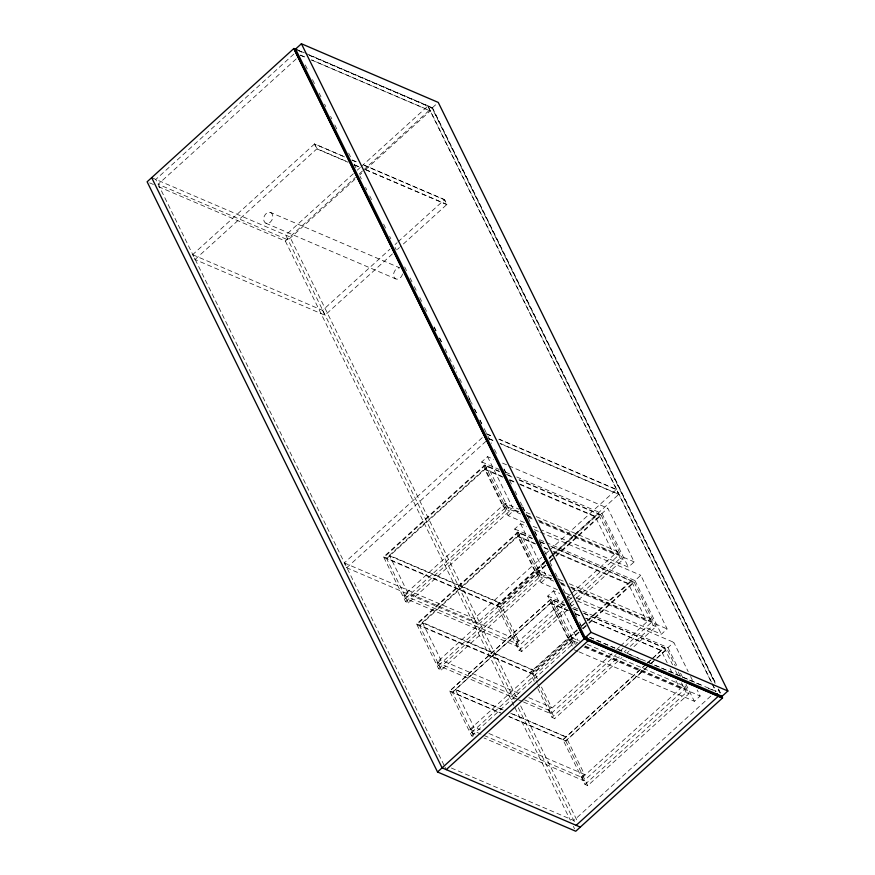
<?xml version="1.0" encoding="UTF-8"?>
<svg xmlns="http://www.w3.org/2000/svg" width="875" height="875" viewBox="0 0 875 875"><rect width="100%" height="100%" fill="white"/><g stroke="black" fill="none" stroke-linecap="round" stroke-linejoin="round"><path stroke-width="0.66" stroke-dasharray="4.38 3.28" d="M293.869 54.064L155.816 179.43L444.423 765.964M296.242 58.888L158.189 184.253L288.127 239.958L355.633 178.653M392.394 253.947L324.931 315.219L195.005 259.514L192.631 254.68L314.617 143.905L344.597 156.756M195.005 259.514L316.991 148.739L346.97 161.591M353.259 173.819L285.742 235.134L514.106 699.212M357.295 170.155L360.314 167.409M361.32 166.502L427.984 105.962L711.769 682.697M158.43 186.637L285.337 241.041L355.392 177.428M359.417 173.764L362.447 171.019M363.453 170.111L432.13 107.745L715.312 683.255M305.637 53.342L432.436 107.702L436.319 104.18M359.669 174.989L361.681 173.162M365.717 169.498L430.358 110.797L311.675 59.916M192.631 254.68L322.558 310.384L390.02 249.123M395.052 244.552L397.064 242.725M398.07 241.806L444.544 199.609L446.917 204.433L400.455 246.641M397.425 249.375L399.438 247.548M545.136 561.236L476.613 623.459L346.686 567.755L344.302 562.931L482.355 437.566M346.686 567.755L485.745 441.481M524.388 522.583L508.102 515.594L481.709 461.945L487.528 456.662L493.784 459.342M408.406 602.897L386.367 558.097L487.594 466.167L509.644 510.967L408.406 602.897L405.65 601.716L383.6 556.916L484.837 464.975L498.903 471.012M386.63 558.633L487.867 466.703M564.036 604.8L517.923 646.68L405.508 598.478L403.922 595.263L505.159 503.322L518.897 509.217M404.841 595.656L407.881 592.9L518.459 640.303L515.419 643.059M502.152 476.459L484.564 468.923L503.038 506.483L506.078 503.727M405.508 598.478L506.745 506.548L519.236 511.897M405.65 601.716L506.877 509.786L509.644 510.967M508.102 515.594L513.931 510.311L518.941 512.466M557.397 589.652L541.111 582.663L514.708 529.014L520.527 523.731L526.794 526.411M441.416 669.966L419.366 625.166L520.603 533.236L542.642 578.036L441.416 669.966L438.648 668.784L416.598 623.984L517.836 532.044L533.17 538.617M419.628 625.702L520.866 533.772M344.302 562.931L474.228 618.636L541.745 557.32M545.781 553.667L548.8 550.922M549.806 550.003L616.47 489.464L499.034 439.119M549.161 557.572L551.173 555.745M552.18 554.827L618.844 494.298L500.161 443.417M545.048 561.816L496.945 605.5L518.984 650.3L521.752 651.492L567.853 609.623M549.062 558.173L553.066 554.531M554.072 553.623L598.172 513.57L620.222 558.37L622.989 559.552L577.883 600.512M497.208 606.036L544.316 563.259M549.325 558.709L551.327 556.883M552.333 555.975L598.434 514.106M517.202 699.289L438.506 665.547L436.931 662.331L538.158 570.391L551.644 576.177M516.775 476.984L601.956 513.494L607.775 508.211L634.178 561.87L628.359 567.153L541.931 530.097M437.85 662.725L440.88 659.969L520.045 693.908M535.15 543.528L517.562 535.992L536.047 573.552L539.077 570.795M383.6 556.916L499.702 606.681L545.814 564.812M549.817 561.181L554.837 556.62M555.833 555.712L600.939 514.752L622.989 559.552M546.077 565.348L499.975 607.228L383.862 557.452L485.1 465.511L500.423 472.084M550.091 561.717L555.1 557.156M556.095 556.248L601.202 515.288L518.022 479.631M438.506 665.547L539.744 573.617L552.234 578.966M438.648 668.784L539.886 576.844L542.642 578.036M541.111 582.663L546.93 577.38L553.197 580.07M572.305 646.078L547.706 596.083L553.525 590.8L559.792 593.48M550.834 599.112L572.884 643.913L575.652 645.105L553.602 600.305L452.364 692.234L474.414 737.034L471.647 735.853L449.608 691.053L550.834 599.112L564.911 605.15M452.452 692.398L553.678 600.458M539.481 522.102L613.616 553.886L616.656 551.13M403.922 595.263L516.348 643.453L563.456 600.677M567.459 597.034L570.467 594.3M571.473 593.392L617.575 551.523L619.161 554.739L573.059 596.608M569.045 600.25L572.053 597.527M518.984 650.3L566.092 607.523M570.106 603.881L575.116 599.331M576.122 598.423L620.222 558.37M571.867 605.981L573.869 604.155M577.052 629.792L529.944 672.569L534.33 681.483M582.061 625.242L586.075 621.6M587.07 620.692L631.181 580.639L653.22 625.439L655.987 626.62L629.923 650.289M530.206 673.105L577.314 630.328M582.323 625.778L631.444 581.175M475.256 734.223L471.516 732.616L469.93 729.4L571.167 637.459L579.622 641.091M546.022 542.434L634.955 580.562L640.784 575.28L667.177 628.939L661.358 634.222L576.177 597.702M470.848 729.794L473.889 727.038L480.167 729.728M568.159 610.597L550.561 603.061L569.045 640.62L572.086 637.864M416.598 623.984L532.711 673.75L578.812 631.881M582.827 628.25L587.836 623.689M588.842 622.781L633.938 581.82L655.987 626.62M579.075 632.417L532.973 674.297L416.861 624.52L518.098 532.58L532.175 538.617M583.089 628.786L588.098 624.225M589.105 623.317L634.2 582.356L551.02 546.7M471.516 732.616L572.742 640.686L577.741 642.83M471.647 735.853L572.884 643.913M548.428 710.128L551.458 707.372L541.472 687.072M572.48 589.17L646.625 620.955L649.655 618.198M524.552 699.891L549.347 710.522L612.489 653.177M616.503 649.534L619.511 646.811M620.506 645.903L650.584 618.592L652.159 621.808L624.094 647.292M523.447 701.958L550.933 713.748L616.077 654.577M620.091 650.934L623.098 648.211M537.852 688.636L551.994 717.369L619.139 656.392M624.159 651.842L626.161 650.016M630.164 646.373L653.22 625.439M551.994 717.369L554.75 718.561L621.906 657.573M626.916 653.023L628.928 651.197M646.133 664.092L562.942 739.638L584.992 784.438L587.759 785.63L688.986 693.689L684.239 684.042M647.139 663.184L664.18 647.708L672.569 664.759M563.03 739.802L644.208 666.072M648.222 662.43L651.23 659.706M652.225 658.788L664.256 647.872M582.783 611.122L667.964 647.631L673.783 642.348L688.188 671.617M508.911 716.472L565.709 740.819L646.898 667.1M650.902 663.458L655.922 658.908M656.917 658L666.947 648.889L675.336 665.941M646.975 667.253L565.786 740.983L508.988 716.636M650.989 663.622L655.998 659.061M657.005 658.153L667.023 649.053L583.844 613.386M581.427 777.197L584.467 774.441L565.983 736.881L510.694 713.18M584.128 647.084L679.623 688.023L682.664 685.267M469.93 729.4L582.345 777.591L683.583 685.661L685.169 688.877L583.931 780.817L484.006 737.975M584.992 784.438L686.219 692.508L688.986 693.689M579.119 651.886L694.367 701.291L700.186 696.008L697.178 689.905M710.828 696.052L573.781 820.509L451.358 768.02M295.597 49.033L304.391 52.806M298.047 50.269L304.303 52.938M309.291 55.081L432.13 107.745M297.905 50.4L304.15 53.08M309.148 55.223L431.977 107.888L715.159 683.397M300.431 55.092L306.677 57.772M300.278 55.234L306.523 57.914M311.522 60.047L430.205 110.928M352.089 159.972L357.088 162.116M363.333 164.795L444.544 199.609M344.444 156.898L314.464 144.047L316.838 148.87L348.075 162.258M351.947 160.114L358.192 162.794M364.438 165.463L444.391 199.741L446.764 204.575L365.564 169.761M354.473 164.806L359.472 166.95M365.717 169.619L446.917 204.433M354.32 164.938L360.566 167.617M270.692 212.516A5.873 4.287 -66.8 0 1 270.353 222.141A5.873 4.287 -66.8 0 1 263.681 218.881A5.873 4.287 -66.8 0 1 270.692 212.516L399.372 267.684M265.792 223.18L395.719 278.873M151.67 177.647L289.888 236.906L516.447 697.32M149.625 182.864L153.398 184.483M486.544 433.77L492.789 436.45M486.391 433.902L492.636 436.581M498.881 439.261L616.317 489.606L618.691 494.441L500.008 443.559M488.917 438.594L495.163 441.273M488.764 438.736L495.009 441.416M502.556 463.105L507.566 465.248M508.823 465.784L607.775 508.211M481.709 461.945L499.242 469.459M505.509 472.15L510.519 474.294M506.45 474.239L511.47 476.394M519.017 479.631L600.939 514.752M507.97 475.322L512.991 477.477M509.688 479.697L514.719 481.852M519.75 484.006L595.142 516.327L613.616 553.886M484.827 469.459L503.672 477.542M509.961 480.233L514.981 482.388M520.013 484.542L595.405 516.862M526.181 512.345L531.387 514.577M536.233 516.655L617.575 551.523M526.728 515.112L532.973 517.792M537.972 519.936L619.161 554.739M527.702 516.217L532.722 518.372M538.978 521.052L634.178 561.87M503.038 506.483L520.636 514.019M528.172 517.256L533.203 519.411M533.159 526.334L536.922 527.953M534.308 529.638L539.317 531.781M540.575 532.317L640.784 575.28M514.708 529.014L530.994 535.992M539.755 539.755L544.775 541.898M540.706 541.855L545.727 544.009M550.758 546.164L633.938 581.82M539.711 541.855L546 544.545M543.955 547.302L547.717 548.92M554.006 551.611L628.141 583.395L646.625 620.955M517.825 536.528L535.423 544.064M544.217 547.837L547.98 549.456M553.011 551.611L628.403 583.931M559.191 579.414L563.139 581.109M569.242 583.723L650.584 618.592M559.727 582.181L565.972 584.861M570.97 587.005L652.159 621.808M560.711 583.286L569.472 587.048M570.73 587.584L667.177 628.939M536.047 573.552L553.634 581.087M561.17 584.325L566.202 586.48M564.911 592.867L571.167 595.558M567.306 596.706L572.316 598.85M577.325 600.994L673.783 642.348M547.706 596.083L563.992 603.061M577.773 608.967L571.506 606.288L569.636 602.645M573.705 608.923L578.736 611.078M583.756 613.233L666.947 648.889M564.987 605.314L550.922 599.277L449.684 691.206L500.194 712.862M572.534 608.541L578.812 611.231M575.695 613.834L580.727 615.989M585.747 618.144L661.139 650.464L667.155 662.692M550.648 603.225L568.236 610.761M575.772 613.998L580.803 616.153M585.823 618.308L661.216 650.628M589.837 637.252L626.073 652.783M627.32 653.319L716.023 691.338M589.684 637.383L623.416 651.842M629.661 654.522L635.917 657.202M637.164 657.738L640.905 659.345M647.161 662.025L702.122 685.584M708.367 688.264L715.87 691.48M389.67 555.877L500.238 603.28M587.158 644.328L683.583 685.661M585.233 646.034L685.169 688.877M584.938 646.603L700.186 696.008M569.045 640.62L576.581 643.847M574.109 649.731L577.872 651.35M422.669 622.945L533.247 670.348M528.839 697.67L551.458 707.372M436.931 662.331L517.016 696.664M518.448 699.825L522.2 701.422M503.158 709.942L455.405 689.478L473.889 727.038M455.481 689.631L503.234 710.106M510.77 713.344L566.059 737.045M449.608 691.053L501.375 713.245M488.961 733.502L584.467 774.441M432.436 107.702L716.034 684.031M718.441 688.942L720.858 693.842M718.32 689.38L720.136 693.055M718.178 689.511L719.381 691.961M712.37 683.922L715.991 691.272M427.831 106.105L711.616 682.839M712.217 684.064L715.837 691.414M690.583 676.495L692.978 681.373M601.956 513.494L628.359 567.153M634.955 580.562L661.358 634.222M667.964 647.631L677.556 667.144M680.564 673.247L682.959 678.125M685.956 684.217L694.367 701.291M678.3 671.978L680.673 676.802M675.533 670.786L677.316 674.406M681.472 682.85L686.219 692.508M670.13 668.719L671.902 672.339M676.058 680.783L679.623 688.023M305.277 64.958L307.694 69.858M312.517 79.647L315.525 85.772M319.145 93.122L320.95 96.797M324.559 104.147L325.762 106.586M330.586 116.386L331.789 118.836M334.808 124.961L337.214 129.861M348.666 153.125L350.47 156.8M354.091 164.139L355.895 167.814M360.117 176.389L361.32 178.839M365.531 187.403L366.734 189.853M369.753 195.978L371.558 199.653M383.611 224.142L386.619 230.267M389.637 236.392L390.841 238.831M395.062 247.406L396.266 249.856M404.698 266.995L406.503 270.67M410.123 278.02L411.928 281.695M414.334 286.595L416.15 290.259M419.759 297.609L421.564 301.284M424.583 307.409L426.989 312.309M434.219 326.998L436.034 330.673M439.644 338.023L441.448 341.698M445.069 349.038L446.873 352.713M449.291 357.612L452.298 363.738M452.9 364.963L456.52 372.302M459.528 378.427L461.934 383.327M464.953 389.452L467.359 394.352M467.961 395.566L472.183 404.141M474.589 409.041L476.394 412.716M480.014 420.066L481.819 423.73M484.236 428.63L487.244 434.755M487.845 435.98L491.466 443.33M494.473 449.444L496.88 454.344M504.12 469.044L507.128 475.158M509.534 480.058L512.553 486.183M514.959 491.083L516.764 494.758M520.384 502.097L522.189 505.772M522.791 506.997L527.614 516.797M528.216 518.022L530.02 521.697M534.844 531.486L536.648 535.161M539.066 540.061L542.073 546.186M544.48 551.086L547.498 557.2M549.905 562.1L552.923 568.225M555.33 573.125L557.134 576.8M557.736 578.025L559.552 581.689M563.161 589.039L564.966 592.714M567.383 597.614L571.594 606.178M574.011 611.078L577.019 617.203M579.436 622.103L582.444 628.228M434.066 327.141L435.881 330.816M439.491 338.155L441.295 341.83M469.022 398.158L470.827 401.833M474.436 409.183L476.252 412.847M479.861 420.197L481.666 423.872M503.967 469.175L505.772 472.85M522.637 507.139L524.453 510.814M534.691 531.628L536.495 535.303M540.116 542.653L541.92 546.317M575.061 613.67L576.866 617.345M580.486 624.684L582.291 628.359M487.528 456.662L513.931 510.311M520.527 523.731L546.93 577.38M553.525 590.8L578.134 640.795M505.159 503.322L506.745 506.548M538.158 570.391L539.744 573.617M571.167 637.459L572.742 640.686M484.837 464.975L506.877 509.786M517.836 532.044L539.886 576.844M314.617 143.905L316.991 148.739M518.459 640.303L499.975 602.744L389.397 555.341L407.881 592.9M537.359 678.705L532.984 669.812L422.406 622.409L440.88 659.969M499.702 606.681L521.752 651.492M532.711 673.75L537.097 682.664M537.677 683.867L554.75 718.561M565.709 740.819L587.759 785.63M516.348 643.453L517.923 646.68M549.347 710.522L550.933 713.748M582.345 777.591L583.931 780.817M520.658 705.884L577.292 820.991M518.317 707.788L576.166 825.333M322.558 310.384L324.931 315.219M474.228 618.636L476.613 623.459M285.337 241.041L514.292 706.355M514.894 707.58L570.336 820.225M573.344 826.35L574.547 828.8M445.025 767.189L446.239 769.628M402.522 273.984A5.873 4.287 -66.8 0 1 396.802 279.18A5.873 4.287 -66.8 0 1 393.816 273.109A5.873 4.287 -66.8 0 1 399.536 267.914"/><path stroke-width="1.31" d="M297.019 49.82L293.902 48.486L147.12 181.792L437.533 771.991L575.75 831.25L722.542 697.944L721.339 695.505M301.416 43.75L295.597 49.033L585.222 637.634L722.061 696.292L727.88 691.009L438.255 102.419L301.416 43.75L591.041 632.341L727.88 691.009M585.222 637.634L591.041 632.341M437.533 771.991L584.325 638.695L722.542 697.944M446.239 769.628L588.47 640.467L586.688 636.847M576.166 825.333L718.397 696.172L717.194 693.722M295.827 49.514L293.748 48.628L584.172 638.827L722.389 698.086L721.186 695.636M580.311 827.116L442.094 767.856L151.67 177.647M293.902 48.486L584.325 638.695"/></g></svg>
